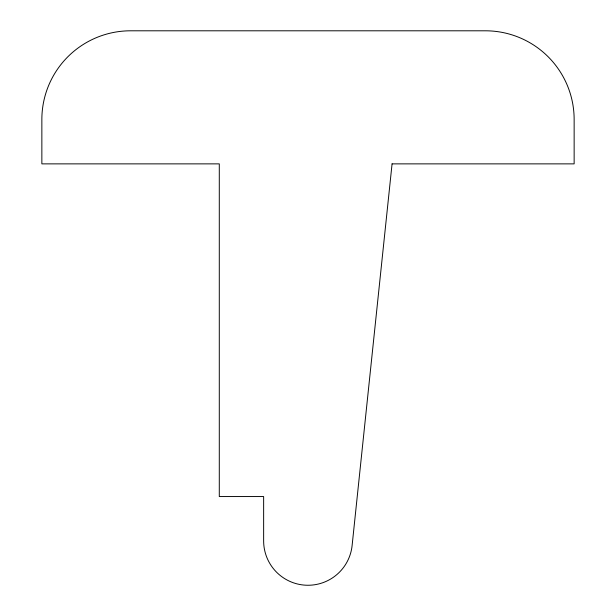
<?xml version="1.0" encoding="UTF-8"?>
<svg xmlns="http://www.w3.org/2000/svg" width="616" height="616" viewBox="0 0 616 616"><rect width="100%" height="100%" fill="white"/><g stroke="black" fill="none" stroke-linecap="round" stroke-linejoin="round"><path stroke-width="0.92" d="M392.069 163.871L352.113 545.522A44.36 44.36 0 0 1 305.69 585.2A44.36 44.36 0 0 1 263.64 540.902L263.64 496.55L219.288 496.55L219.288 163.871L41.857 163.871L41.857 119.512A88.712 88.712 0 0 1 130.569 30.8L485.431 30.8A88.712 88.712 0 0 1 574.143 119.512L574.143 163.871L392.069 163.871"/></g></svg>
